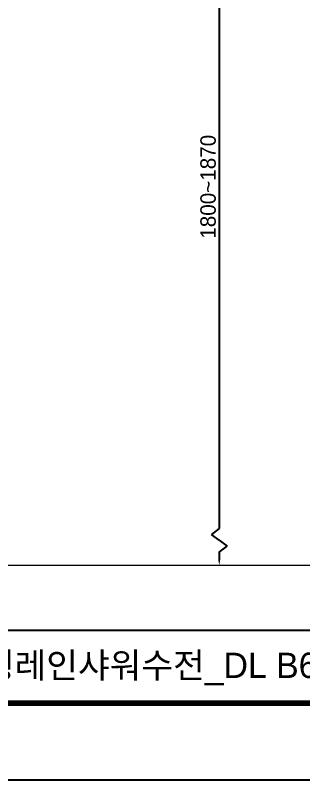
# Model space of a CAD drawing. Extents: x 11391 to 14551, y -233 to 2082.
# Drawn here: x 12896 to 13269, y -233 to 757 of the extents above; entities that cross this region are included whole.
import ezdxf

# ---------------------------------------------------------------- set-up
doc = ezdxf.new("R2010")
doc.units = 0
doc.header["$LTSCALE"] = 10
doc.header["$MEASUREMENT"] = 0
doc.layers.get('0').update_dxf_attribs({"linetype": 'CONTINUOUS'})
doc.layers.add('치수선', color=7, linetype='CONTINUOUS', lineweight=20)
doc.styles.add('Daelim Dimension', font='')
doc.styles.get('Daelim Dimension').set_extended_font_data('나눔고딕')

msp = doc.modelspace()

# ---------------------------------------------------------------- linework, layer by layer
at = {"color": 5, "ltscale": 0.5}
for p, q in [((13161.12, 978.93), (13161.12, 92.46)), ((13161.12, 92.46), (13150.9, 84.78)), ((13161.12, 77.11), (13150.9, 84.78)), ((13161.12, 77.11), (13171.33, 69.44)), ((13161.12, 61.76), (13171.33, 69.44)), ((13161.12, 61.76), (13161.12, 52.42))]:
    msp.add_line(p, q, dxfattribs=at)
at = {"color": 5}
msp.add_line((11442.14, -39.16), (13986.2, -39.16), dxfattribs=at)
at = {"ltscale": 0.5}
msp.add_lwpolyline([(11391.33, -233.13), (14550.85, -233.13), (14550.85, 2081.91), (11391.33, 2081.91)], close=True, dxfattribs=at)
at = {"color": 5, "linetype": 'ByBlock', "lineweight": 200, "const_width": 7.28}
msp.add_lwpolyline([(11442.14, -134), (14499.74, -134), (14499.74, 2028.16), (11442.14, 2028.16)], close=True, dxfattribs=at)
at = {"color": 5, "ltscale": 0.5}
msp.add_solid([(13159.78, 52.42), (13162.45, 52.42), (13161.12, 44.42)], dxfattribs=at)
at = {"layer": '치수선'}
msp.add_line((13573.36, 44.45), (11917.46, 44.45), dxfattribs=at)

# ---------------------------------------------------------------- texts
at = {"color": 7, "ltscale": 0.5, "insert": (13146.68, 535.18), "char_height": 20, "width": 64.7327, "attachment_point": 5, "rotation": 90, "style": 'Daelim Dimension'}
msp.add_mtext('\\A1;1800~1870', dxfattribs=at)
at = {"color": 2, "insert": (12009.36, -68.5), "char_height": 32.7922, "width": 2062.9716, "attachment_point": 1, "style": 'Daelim Dimension'}
msp.add_mtext('{\\fPretendard Variable SemiBold|b0|i0|c129|p2;대림바스(주)} 레인샤워_RAINSHOWER_수납형레인샤워수전_DL B6411CB3R', dxfattribs=at)

doc.saveas('drawing.dxf')
